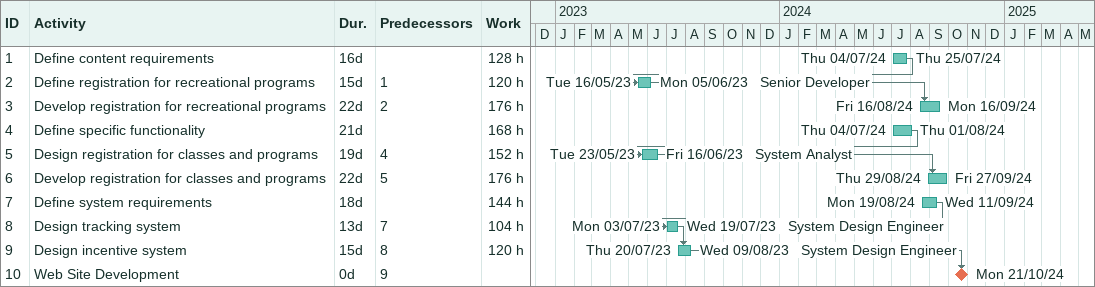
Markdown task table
| ID | Task | Duration | Start | Finish | Predecessors | Resources | Work (h) |
|---|---|---|---|---|---|---|---|
| 1 | Define content requirements | 16d | 2024-07-04 | 2024-07-25 |  |  | 128 |
| 2 | Define registration for recreational programs | 15d | 2023-05-16 | 2023-06-05 | 1 | Senior Developer | 120 |
| 3 | Develop registration for recreational programs | 22d | 2024-08-16 | 2024-09-16 | 2 |  | 176 |
| 4 | Define specific functionality | 21d | 2024-07-04 | 2024-08-01 |  |  | 168 |
| 5 | Design registration for classes and programs | 19d | 2023-05-23 | 2023-06-16 | 4 | System Analyst | 152 |
| 6 | Develop registration for classes and programs | 22d | 2024-08-29 | 2024-09-27 | 5 |  | 176 |
| 7 | Define system requirements | 18d | 2024-08-19 | 2024-09-11 |  |  | 144 |
| 8 | Design tracking system | 13d | 2023-07-03 | 2023-07-19 | 7 | System Design Engineer | 104 |
| 9 | Design incentive system | 15d | 2023-07-20 | 2023-08-09 | 8 | System Design Engineer | 120 |
| 10 | Web Site Development | 0d | 2024-10-21 | 2024-10-21 | 9 |  |  |
